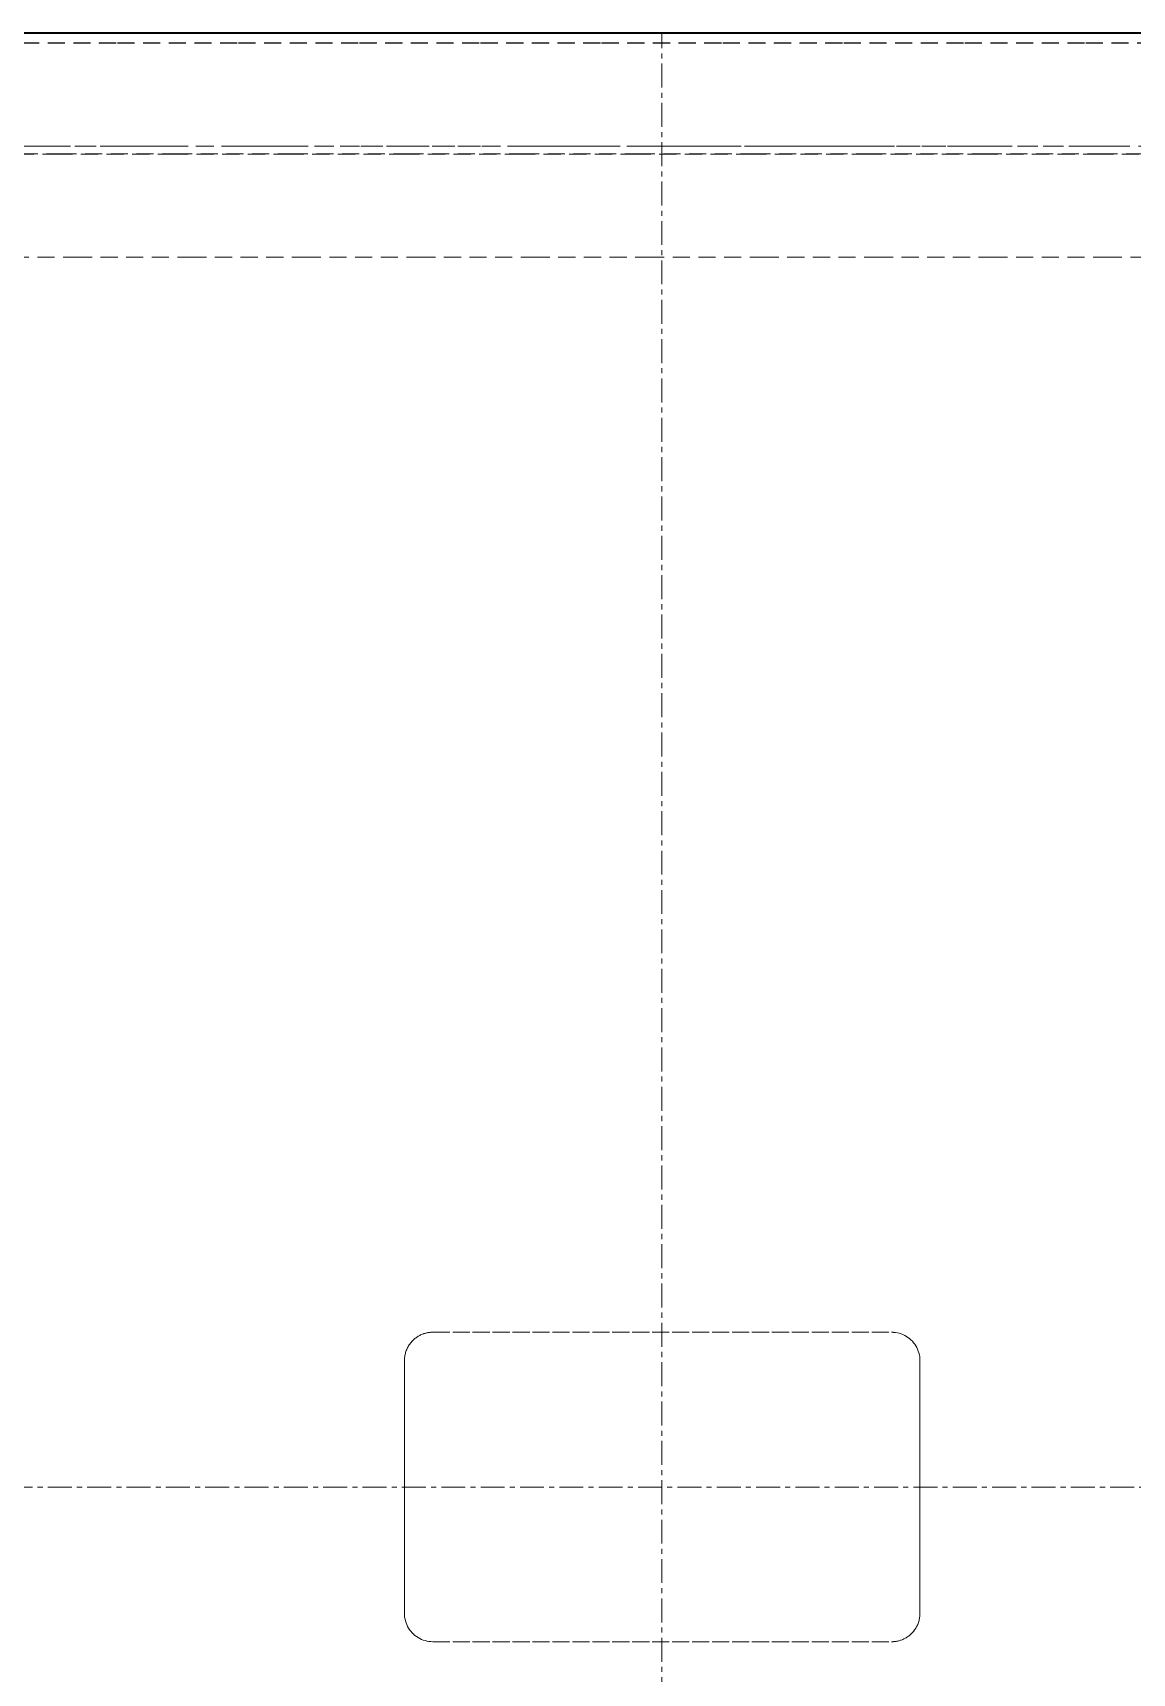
# Model space of a CAD drawing. Header units: millimetres. Extents: x 10 to 410, y 10 to 287.
# Drawn here: x 313.61 to 345.74, y 107.06 to 155 of the extents above; entities that cross this region are included whole.
import ezdxf

# ---------------------------------------------------------------- set-up
doc = ezdxf.new("R2010")
doc.units = ezdxf.units.MM
doc.linetypes.add('CENTER', pattern=[1.15, 0.7, -0.15, 0.15, -0.15])
doc.linetypes.add('DASHED', pattern=[0.75, 0.5, -0.25])
for name, color, linetype, lineweight in [('CENTER', 4, 'CENTER', 13), ('HIDDEN', 8, 'DASHED', 18), ('VISIBLE', 7, 'CONTINUOUS', 35)]:
    doc.layers.add(name, color=color, linetype=linetype, lineweight=lineweight)

msp = doc.modelspace()

# ---------------------------------------------------------------- linework, layer by layer
at = {"layer": 'CENTER'}
for p, q in [((332, 66), (332, 155)), ((260, 112.5), (404, 112.5))]:
    msp.add_line(p, q, dxfattribs=at)
at = {"layer": 'HIDDEN'}
for points in [[(291.309, 155), (294.847, 155), (298.386, 155), (301.924, 155), (305.462, 155), (309.001, 155), (312.539, 155), (316.077, 155), (319.616, 155), (323.154, 155), (326.693, 155), (330.231, 155), (333.769, 155), (337.308, 155), (340.846, 155), (344.384, 155), (347.923, 155), (351.461, 155), (355, 155), (358.538, 155), (362.076, 155), (365.615, 155), (369.153, 155), (372.692, 155)], [(291.313, 154.702), (294.851, 154.702), (298.39, 154.702), (301.928, 154.702), (305.467, 154.702), (309.005, 154.702), (312.543, 154.702), (316.082, 154.702), (319.62, 154.702), (323.158, 154.702), (326.697, 154.702), (330.235, 154.702), (333.774, 154.702), (337.312, 154.702), (340.85, 154.702), (344.389, 154.702), (347.927, 154.702), (351.465, 154.702), (355.004, 154.702), (358.542, 154.702), (362.081, 154.702), (365.619, 154.702), (369.157, 154.702), (372.696, 154.702)], [(291.315, 154.704), (294.853, 154.704), (298.392, 154.704), (301.93, 154.704), (305.468, 154.704), (309.007, 154.704), (312.545, 154.704), (316.083, 154.704), (319.622, 154.704), (323.16, 154.704), (326.699, 154.704), (330.237, 154.704), (333.775, 154.704), (337.314, 154.704), (340.852, 154.704), (344.39, 154.704), (347.929, 154.704), (351.467, 154.704), (355.006, 154.704), (358.544, 154.704), (362.082, 154.704), (365.621, 154.704), (369.159, 154.704), (372.698, 154.704)], [(372.696, 151.688), (369.157, 151.688), (365.619, 151.688), (362.081, 151.688), (358.542, 151.688), (355.004, 151.688), (351.465, 151.688), (347.927, 151.688), (344.389, 151.688), (340.85, 151.688), (337.312, 151.688), (333.774, 151.688), (330.235, 151.688), (326.697, 151.688), (323.158, 151.688), (319.62, 151.688), (316.082, 151.688), (312.543, 151.688), (309.005, 151.688), (305.467, 151.688), (301.928, 151.688), (298.39, 151.688), (294.851, 151.688), (291.313, 151.688)], [(293.568, 151.689), (297.009, 151.689), (300.449, 151.689), (303.889, 151.689), (307.33, 151.689), (310.77, 151.689), (314.211, 151.689), (317.651, 151.689), (321.091, 151.689), (324.532, 151.689), (327.972, 151.689), (331.413, 151.689), (334.853, 151.689), (338.293, 151.689), (341.734, 151.689), (345.174, 151.689), (348.614, 151.689), (352.055, 151.689), (355.495, 151.689), (358.936, 151.689), (362.376, 151.689), (365.816, 151.689), (369.257, 151.689), (372.697, 151.689)], [(371.863, 151.458), (368.482, 151.458), (365.101, 151.458), (361.72, 151.458), (358.339, 151.458), (354.958, 151.458), (351.577, 151.458), (348.196, 151.458), (344.815, 151.458), (341.434, 151.458), (338.053, 151.458), (334.672, 151.458), (331.291, 151.458), (327.91, 151.458), (324.529, 151.458), (321.148, 151.458), (317.767, 151.458), (314.387, 151.458), (311.006, 151.458), (307.625, 151.458), (304.244, 151.458), (300.863, 151.458), (297.482, 151.458), (294.101, 151.458)], [(294.102, 151.459), (297.483, 151.459), (300.864, 151.459), (304.245, 151.459), (307.626, 151.459), (311.006, 151.459), (314.387, 151.459), (317.768, 151.459), (321.149, 151.459), (324.53, 151.459), (327.911, 151.459), (331.292, 151.459), (334.673, 151.459), (338.054, 151.459), (341.435, 151.459), (344.816, 151.459), (348.197, 151.459), (351.578, 151.459), (354.959, 151.459), (358.34, 151.459), (361.721, 151.459), (365.102, 151.459), (368.483, 151.459), (371.863, 151.459)], [(371.863, 148.444), (368.517, 148.444), (365.172, 148.444), (361.827, 148.444), (358.481, 148.444), (355.136, 148.444), (351.791, 148.444), (348.446, 148.444), (345.1, 148.444), (341.755, 148.444), (338.41, 148.444), (335.064, 148.444), (331.719, 148.444), (328.374, 148.444), (325.028, 148.444), (321.683, 148.444), (318.338, 148.444), (314.993, 148.444), (311.647, 148.444), (308.302, 148.444), (304.957, 148.444), (301.611, 148.444), (298.266, 148.444), (294.921, 148.444)], [(371.863, 148.445), (368.518, 148.445), (365.173, 148.445), (361.828, 148.445), (358.482, 148.445), (355.137, 148.445), (351.792, 148.445), (348.446, 148.445), (345.101, 148.445), (341.756, 148.445), (338.411, 148.445), (335.065, 148.445), (331.72, 148.445), (328.375, 148.445), (325.029, 148.445), (321.684, 148.445), (318.339, 148.445), (314.993, 148.445), (311.648, 148.445), (308.303, 148.445), (304.958, 148.445), (301.612, 148.445), (298.267, 148.445), (294.922, 148.445)], [(324.749, 116.818), (324.769, 116.835), (324.789, 116.851), (324.81, 116.867), (324.832, 116.882), (324.853, 116.896), (324.876, 116.91), (324.898, 116.923), (324.921, 116.935), (324.945, 116.947), (324.969, 116.958), (324.993, 116.968), (325.017, 116.977), (325.042, 116.986), (325.067, 116.993), (325.092, 117), (325.118, 117.006), (325.143, 117.012), (325.169, 117.016), (325.195, 117.02), (325.221, 117.023), (325.247, 117.025), (325.273, 117.026), (325.299, 117.026)], [(324.749, 116.817), (324.769, 116.834), (324.789, 116.851), (324.81, 116.867), (324.831, 116.882), (324.853, 116.896), (324.876, 116.91), (324.898, 116.923), (324.921, 116.935), (324.945, 116.947), (324.969, 116.958), (324.993, 116.968), (325.017, 116.977), (325.042, 116.985), (325.067, 116.993), (325.092, 117), (325.118, 117.006), (325.143, 117.011), (325.169, 117.016), (325.195, 117.02), (325.221, 117.023), (325.247, 117.025), (325.273, 117.026), (325.299, 117.026)], [(325.299, 117.026), (325.882, 117.026), (326.466, 117.026), (327.049, 117.026), (327.632, 117.026), (328.215, 117.026), (328.798, 117.026), (329.382, 117.026), (329.965, 117.026), (330.548, 117.026), (331.131, 117.026), (331.714, 117.026), (332.297, 117.026), (332.881, 117.026), (333.464, 117.026), (334.047, 117.026), (334.63, 117.026), (335.213, 117.026), (335.797, 117.026), (336.38, 117.026), (336.963, 117.026), (337.546, 117.026), (338.129, 117.026), (338.712, 117.026)], [(325.299, 117.026), (325.882, 117.026), (326.465, 117.026), (327.049, 117.026), (327.632, 117.026), (328.215, 117.026), (328.798, 117.026), (329.381, 117.026), (329.965, 117.026), (330.548, 117.026), (331.131, 117.026), (331.714, 117.026), (332.297, 117.026), (332.88, 117.026), (333.464, 117.026), (334.047, 117.026), (334.63, 117.026), (335.213, 117.026), (335.796, 117.026), (336.38, 117.026), (336.963, 117.026), (337.546, 117.026), (338.129, 117.026), (338.712, 117.026)], [(325.299, 117.026), (325.299, 117.026), (325.299, 117.026), (325.299, 117.026), (325.299, 117.026), (325.299, 117.026), (325.299, 117.026), (325.299, 117.026), (325.299, 117.026), (325.299, 117.026), (325.299, 117.026), (325.299, 117.026), (325.299, 117.026), (325.299, 117.026), (325.299, 117.026), (325.299, 117.026), (325.299, 117.026), (325.299, 117.026), (325.299, 117.026), (325.299, 117.026), (325.299, 117.026), (325.299, 117.026), (325.299, 117.026), (325.299, 117.026)], [(339.541, 116.198), (339.539, 116.254), (339.534, 116.31), (339.524, 116.366), (339.511, 116.421), (339.493, 116.475), (339.473, 116.528), (339.448, 116.579), (339.421, 116.628), (339.39, 116.676), (339.355, 116.721), (339.318, 116.763), (339.278, 116.803), (339.236, 116.841), (339.19, 116.875), (339.143, 116.906), (339.094, 116.934), (339.043, 116.958), (338.99, 116.979), (338.936, 116.996), (338.881, 117.009), (338.825, 117.019), (338.769, 117.025), (338.712, 117.026)], [(339.541, 116.197), (339.539, 116.254), (339.533, 116.31), (339.524, 116.366), (339.51, 116.421), (339.493, 116.475), (339.472, 116.528), (339.448, 116.579), (339.42, 116.628), (339.389, 116.675), (339.355, 116.721), (339.318, 116.763), (339.278, 116.803), (339.235, 116.84), (339.19, 116.875), (339.143, 116.906), (339.094, 116.933), (339.042, 116.958), (338.99, 116.978), (338.936, 116.996), (338.881, 117.009), (338.825, 117.019), (338.769, 117.024), (338.712, 117.026)], [(338.712, 117.026), (338.712, 117.026), (338.712, 117.026), (338.712, 117.026), (338.712, 117.026), (338.712, 117.026), (338.712, 117.026), (338.712, 117.026), (338.712, 117.026), (338.712, 117.026), (338.712, 117.026), (338.712, 117.026), (338.712, 117.026), (338.712, 117.026), (338.712, 117.026), (338.712, 117.026), (338.712, 117.026), (338.712, 117.026), (338.712, 117.026), (338.712, 117.026), (338.712, 117.026), (338.712, 117.026), (338.712, 117.026), (338.712, 117.026)], [(324.47, 116.198), (324.471, 116.228), (324.473, 116.258), (324.475, 116.289), (324.479, 116.319), (324.484, 116.349), (324.49, 116.379), (324.498, 116.408), (324.506, 116.438), (324.515, 116.467), (324.526, 116.495), (324.537, 116.524), (324.55, 116.551), (324.563, 116.579), (324.578, 116.605), (324.593, 116.632), (324.61, 116.657), (324.627, 116.682), (324.645, 116.707), (324.664, 116.73), (324.684, 116.753), (324.705, 116.776), (324.727, 116.797), (324.749, 116.818)], [(324.47, 116.197), (324.471, 116.228), (324.472, 116.258), (324.475, 116.289), (324.479, 116.319), (324.484, 116.349), (324.49, 116.379), (324.498, 116.408), (324.506, 116.438), (324.515, 116.467), (324.526, 116.495), (324.537, 116.523), (324.55, 116.551), (324.563, 116.578), (324.578, 116.605), (324.593, 116.631), (324.609, 116.657), (324.627, 116.682), (324.645, 116.706), (324.664, 116.73), (324.684, 116.753), (324.705, 116.775), (324.727, 116.797), (324.749, 116.817)], [(324.749, 116.818), (324.749, 116.818), (324.749, 116.818), (324.749, 116.818), (324.749, 116.818), (324.749, 116.818), (324.749, 116.818), (324.749, 116.818), (324.749, 116.817), (324.749, 116.817), (324.749, 116.817), (324.749, 116.817), (324.749, 116.817), (324.749, 116.817), (324.749, 116.817), (324.749, 116.817), (324.749, 116.817), (324.749, 116.817), (324.749, 116.817), (324.749, 116.817), (324.749, 116.817), (324.749, 116.817), (324.749, 116.817), (324.749, 116.817)], [(324.47, 108.813), (324.47, 109.134), (324.47, 109.455), (324.47, 109.776), (324.47, 110.097), (324.47, 110.418), (324.47, 110.739), (324.47, 111.06), (324.47, 111.381), (324.47, 111.703), (324.47, 112.024), (324.47, 112.345), (324.47, 112.666), (324.47, 112.987), (324.47, 113.308), (324.47, 113.629), (324.47, 113.95), (324.47, 114.271), (324.47, 114.592), (324.47, 114.913), (324.47, 115.234), (324.47, 115.555), (324.47, 115.876), (324.47, 116.198)], [(324.47, 116.198), (324.47, 116.198), (324.47, 116.198), (324.47, 116.198), (324.47, 116.198), (324.47, 116.198), (324.47, 116.198), (324.47, 116.198), (324.47, 116.197), (324.47, 116.197), (324.47, 116.197), (324.47, 116.197), (324.47, 116.197), (324.47, 116.197), (324.47, 116.197), (324.47, 116.197), (324.47, 116.197), (324.47, 116.197), (324.47, 116.197), (324.47, 116.197), (324.47, 116.197), (324.47, 116.197), (324.47, 116.197), (324.47, 116.197)], [(324.47, 108.813), (324.47, 109.134), (324.47, 109.455), (324.47, 109.776), (324.47, 110.097), (324.47, 110.418), (324.47, 110.739), (324.47, 111.06), (324.47, 111.381), (324.47, 111.702), (324.47, 112.023), (324.47, 112.345), (324.47, 112.666), (324.47, 112.987), (324.47, 113.308), (324.47, 113.629), (324.47, 113.95), (324.47, 114.271), (324.47, 114.592), (324.47, 114.913), (324.47, 115.234), (324.47, 115.555), (324.47, 115.876), (324.47, 116.197)], [(339.541, 108.813), (339.541, 109.134), (339.541, 109.455), (339.541, 109.776), (339.541, 110.097), (339.541, 110.418), (339.541, 110.739), (339.541, 111.06), (339.541, 111.381), (339.541, 111.703), (339.541, 112.024), (339.541, 112.345), (339.541, 112.666), (339.541, 112.987), (339.541, 113.308), (339.541, 113.629), (339.541, 113.95), (339.541, 114.271), (339.541, 114.592), (339.541, 114.913), (339.541, 115.234), (339.541, 115.555), (339.541, 115.876), (339.541, 116.198)], [(339.541, 116.198), (339.541, 116.198), (339.541, 116.198), (339.541, 116.198), (339.541, 116.198), (339.541, 116.198), (339.541, 116.198), (339.541, 116.198), (339.541, 116.197), (339.541, 116.197), (339.541, 116.197), (339.541, 116.197), (339.541, 116.197), (339.541, 116.197), (339.541, 116.197), (339.541, 116.197), (339.541, 116.197), (339.541, 116.197), (339.541, 116.197), (339.541, 116.197), (339.541, 116.197), (339.541, 116.197), (339.541, 116.197), (339.541, 116.197)], [(339.541, 108.813), (339.541, 109.134), (339.541, 109.455), (339.541, 109.776), (339.541, 110.097), (339.541, 110.418), (339.541, 110.739), (339.541, 111.06), (339.541, 111.381), (339.541, 111.702), (339.541, 112.023), (339.541, 112.345), (339.541, 112.666), (339.541, 112.987), (339.541, 113.308), (339.541, 113.629), (339.541, 113.95), (339.541, 114.271), (339.541, 114.592), (339.541, 114.913), (339.541, 115.234), (339.541, 115.555), (339.541, 115.876), (339.541, 116.197)], [(324.47, 108.813), (324.472, 108.756), (324.478, 108.7), (324.488, 108.644), (324.501, 108.589), (324.518, 108.535), (324.539, 108.483), (324.563, 108.431), (324.591, 108.382), (324.622, 108.335), (324.656, 108.29), (324.694, 108.247), (324.734, 108.207), (324.776, 108.17), (324.821, 108.136), (324.869, 108.105), (324.918, 108.077), (324.969, 108.053), (325.022, 108.032), (325.076, 108.015), (325.131, 108.001), (325.186, 107.992), (325.243, 107.986), (325.299, 107.984)], [(324.47, 108.813), (324.472, 108.756), (324.478, 108.7), (324.488, 108.644), (324.501, 108.589), (324.518, 108.535), (324.539, 108.482), (324.563, 108.431), (324.591, 108.382), (324.622, 108.335), (324.656, 108.29), (324.693, 108.247), (324.733, 108.207), (324.776, 108.17), (324.821, 108.135), (324.868, 108.104), (324.918, 108.077), (324.969, 108.052), (325.022, 108.032), (325.076, 108.015), (325.13, 108.001), (325.186, 107.992), (325.243, 107.986), (325.299, 107.984)], [(324.47, 108.813), (324.47, 108.813), (324.47, 108.813), (324.47, 108.813), (324.47, 108.813), (324.47, 108.813), (324.47, 108.813), (324.47, 108.813), (324.47, 108.813), (324.47, 108.813), (324.47, 108.813), (324.47, 108.813), (324.47, 108.813), (324.47, 108.813), (324.47, 108.813), (324.47, 108.813), (324.47, 108.813), (324.47, 108.813), (324.47, 108.813), (324.47, 108.813), (324.47, 108.813), (324.47, 108.813), (324.47, 108.813), (324.47, 108.813)], [(339.262, 108.193), (339.285, 108.213), (339.306, 108.235), (339.327, 108.257), (339.347, 108.28), (339.366, 108.304), (339.385, 108.328), (339.402, 108.353), (339.418, 108.379), (339.434, 108.405), (339.448, 108.432), (339.462, 108.459), (339.474, 108.487), (339.486, 108.515), (339.496, 108.544), (339.506, 108.573), (339.514, 108.602), (339.521, 108.631), (339.527, 108.661), (339.532, 108.691), (339.536, 108.721), (339.539, 108.752), (339.541, 108.782), (339.541, 108.813)], [(339.263, 108.193), (339.285, 108.213), (339.307, 108.235), (339.327, 108.257), (339.347, 108.28), (339.367, 108.304), (339.385, 108.328), (339.402, 108.353), (339.419, 108.379), (339.434, 108.405), (339.449, 108.432), (339.462, 108.459), (339.475, 108.487), (339.486, 108.515), (339.496, 108.544), (339.506, 108.573), (339.514, 108.602), (339.521, 108.632), (339.527, 108.661), (339.532, 108.691), (339.536, 108.722), (339.539, 108.752), (339.541, 108.782), (339.541, 108.813)], [(339.541, 108.813), (339.541, 108.813), (339.541, 108.813), (339.541, 108.813), (339.541, 108.813), (339.541, 108.813), (339.541, 108.813), (339.541, 108.813), (339.541, 108.813), (339.541, 108.813), (339.541, 108.813), (339.541, 108.813), (339.541, 108.813), (339.541, 108.813), (339.541, 108.813), (339.541, 108.813), (339.541, 108.813), (339.541, 108.813), (339.541, 108.813), (339.541, 108.813), (339.541, 108.813), (339.541, 108.813), (339.541, 108.813), (339.541, 108.813)], [(325.299, 107.984), (325.882, 107.984), (326.466, 107.984), (327.049, 107.984), (327.632, 107.984), (328.215, 107.984), (328.798, 107.984), (329.382, 107.984), (329.965, 107.984), (330.548, 107.984), (331.131, 107.984), (331.714, 107.984), (332.297, 107.984), (332.881, 107.984), (333.464, 107.984), (334.047, 107.984), (334.63, 107.984), (335.213, 107.984), (335.797, 107.984), (336.38, 107.984), (336.963, 107.984), (337.546, 107.984), (338.129, 107.984), (338.712, 107.984)], [(325.299, 107.984), (325.882, 107.984), (326.465, 107.984), (327.049, 107.984), (327.632, 107.984), (328.215, 107.984), (328.798, 107.984), (329.381, 107.984), (329.965, 107.984), (330.548, 107.984), (331.131, 107.984), (331.714, 107.984), (332.297, 107.984), (332.88, 107.984), (333.464, 107.984), (334.047, 107.984), (334.63, 107.984), (335.213, 107.984), (335.796, 107.984), (336.38, 107.984), (336.963, 107.984), (337.546, 107.984), (338.129, 107.984), (338.712, 107.984)], [(325.299, 107.984), (325.299, 107.984), (325.299, 107.984), (325.299, 107.984), (325.299, 107.984), (325.299, 107.984), (325.299, 107.984), (325.299, 107.984), (325.299, 107.984), (325.299, 107.984), (325.299, 107.984), (325.299, 107.984), (325.299, 107.984), (325.299, 107.984), (325.299, 107.984), (325.299, 107.984), (325.299, 107.984), (325.299, 107.984), (325.299, 107.984), (325.299, 107.984), (325.299, 107.984), (325.299, 107.984), (325.299, 107.984), (325.299, 107.984)], [(338.712, 107.984), (338.739, 107.984), (338.765, 107.986), (338.791, 107.988), (338.817, 107.991), (338.843, 107.994), (338.868, 107.999), (338.894, 108.004), (338.919, 108.01), (338.945, 108.017), (338.97, 108.025), (338.994, 108.033), (339.019, 108.043), (339.043, 108.053), (339.067, 108.064), (339.09, 108.075), (339.113, 108.087), (339.136, 108.1), (339.158, 108.114), (339.18, 108.128), (339.201, 108.144), (339.222, 108.159), (339.243, 108.176), (339.263, 108.193)], [(338.712, 107.984), (338.738, 107.984), (338.764, 107.985), (338.791, 107.987), (338.817, 107.99), (338.842, 107.994), (338.868, 107.999), (338.894, 108.004), (338.919, 108.01), (338.944, 108.017), (338.969, 108.025), (338.994, 108.033), (339.019, 108.042), (339.043, 108.053), (339.067, 108.063), (339.09, 108.075), (339.113, 108.087), (339.136, 108.1), (339.158, 108.114), (339.18, 108.128), (339.201, 108.143), (339.222, 108.159), (339.243, 108.176), (339.262, 108.193)], [(338.712, 107.984), (338.712, 107.984), (338.712, 107.984), (338.712, 107.984), (338.712, 107.984), (338.712, 107.984), (338.712, 107.984), (338.712, 107.984), (338.712, 107.984), (338.712, 107.984), (338.712, 107.984), (338.712, 107.984), (338.712, 107.984), (338.712, 107.984), (338.712, 107.984), (338.712, 107.984), (338.712, 107.984), (338.712, 107.984), (338.712, 107.984), (338.712, 107.984), (338.712, 107.984), (338.712, 107.984), (338.712, 107.984), (338.712, 107.984)], [(339.263, 108.193), (339.263, 108.193), (339.263, 108.193), (339.262, 108.193), (339.262, 108.193), (339.262, 108.193), (339.262, 108.193), (339.262, 108.193), (339.262, 108.193), (339.262, 108.193), (339.262, 108.193), (339.262, 108.193), (339.262, 108.193), (339.262, 108.193), (339.262, 108.193), (339.262, 108.193), (339.262, 108.193), (339.262, 108.193), (339.262, 108.193), (339.262, 108.193), (339.262, 108.193), (339.262, 108.193), (339.262, 108.193), (339.262, 108.193)]]:
    msp.add_lwpolyline(points, dxfattribs=at)
at = {"layer": 'VISIBLE'}
msp.add_lwpolyline([(291.308, 155), (294.847, 155), (298.385, 155), (301.924, 155), (305.462, 155), (309, 155), (312.539, 155), (316.077, 155), (319.616, 155), (323.154, 155), (326.692, 155), (330.231, 155), (333.769, 155), (337.307, 155), (340.846, 155), (344.384, 155), (347.923, 155), (351.461, 155), (354.999, 155), (358.538, 155), (362.076, 155), (365.614, 155), (369.153, 155), (372.691, 155)], dxfattribs=at)

doc.saveas('drawing.dxf')
